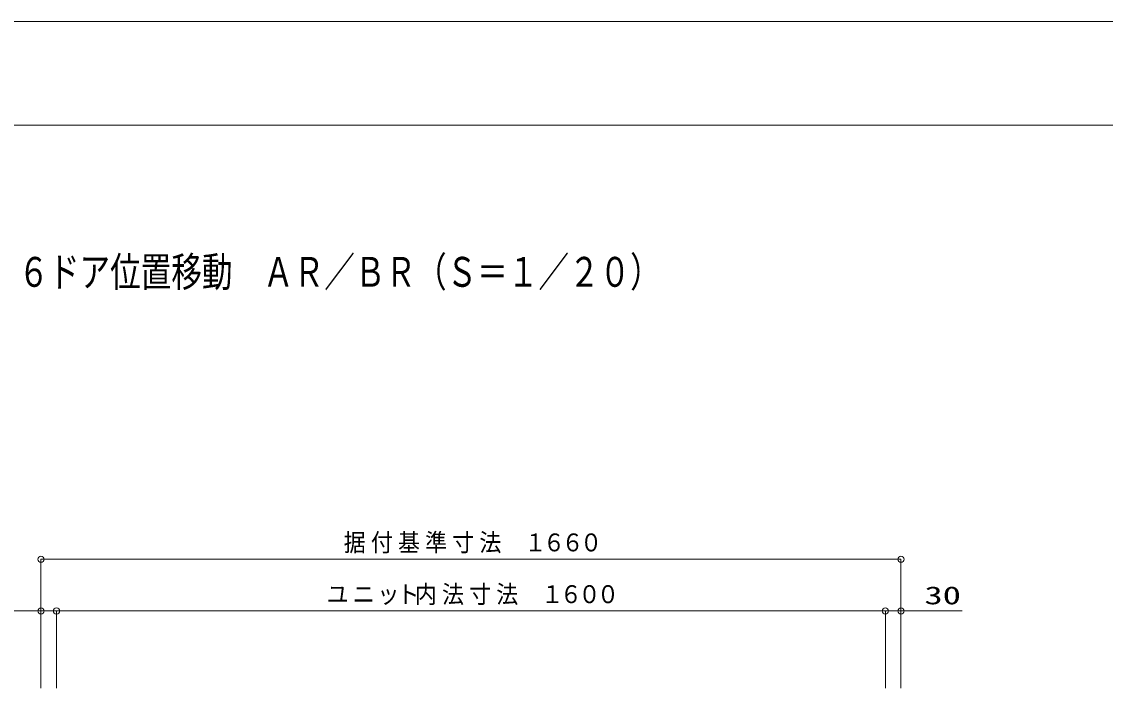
# Model space of a CAD drawing. Units: millimetres on the paper. Extents: x -305 to 305, y -152 to 152.
# Drawn here: x -246.8 to -142.2, y 82.8 to 148.5 of the extents above; entities that cross this region are included whole.
import ezdxf
from ezdxf.enums import TextEntityAlignment as Align

# ---------------------------------------------------------------- set-up
doc = ezdxf.new("R2010")
doc.units = ezdxf.units.MM
for name, color, linetype, lineweight in [('0-0_0', 7, 'Continuous', 9), ('0-1_VIEW0001', 7, 'Continuous', 9), ('0-3_図面枠', 3, 'Continuous', 9), ('0-4_DEFPOINTS', 7, 'Continuous', 9)]:
    doc.layers.add(name, color=color, linetype=linetype, lineweight=lineweight)
doc.styles.add('ＭＳ ゴシック', font='')
doc.styles.get('ＭＳ ゴシック').set_extended_font_data('MS Gothic')

# ---------------------------------------------------------------- blocks, each defined once
blk = doc.blocks.new('_ORIGIN')
at = {"layer": '0-0_0'}
blk.add_line((0, 0), (-1, 0), dxfattribs=at)
blk.add_circle((0, 0), 0.5, dxfattribs=at)

msp = doc.modelspace()

# ---------------------------------------------------------------- linework, layer by layer
at = {"layer": '0-1_VIEW0001'}
for p, q in [((-244.934, 84.113), (-244.934, 96.573)), ((-244.334, 96.573), (-162.534, 96.573)), ((-161.934, 84.113), (-161.934, 96.573)), ((-245.534, 91.573), (-246.134, 91.573)), ((-243.434, 91.573), (-244.934, 91.573)), ((-243.434, 84.113), (-243.434, 91.573)), ((-164.034, 91.573), (-242.834, 91.573)), ((-242.834, 91.573), (-242.234, 91.573)), ((-164.034, 91.573), (-164.634, 91.573)), ((-163.434, 84.113), (-163.434, 91.575)), ((-163.434, 84.113), (-163.434, 91.573)), ((-161.934, 91.573), (-163.434, 91.573)), ((-161.934, 84.113), (-161.934, 91.575)), ((-161.934, 91.573), (-156.032, 91.573)), ((-161.334, 91.573), (-160.734, 91.573))]:
    msp.add_line(p, q, dxfattribs=at)
msp.add_lwpolyline([(-244.934, 84.113), (-244.934, 91.573), (-250.971, 91.573)], dxfattribs=at)
at = {"layer": '0-3_図面枠'}
msp.add_lwpolyline([(-291.017, -138.498), (108.983, -138.498), (108.983, 138.502), (-291.017, 138.502)], close=True, dxfattribs=at)
at = {"layer": '0-4_DEFPOINTS'}
msp.add_line((118.983, 148.502), (-301.017, 148.502), dxfattribs=at)

# ---------------------------------------------------------------- block references
at = {"layer": '0-1_VIEW0001', "xscale": 0.6, "yscale": 0.6, "rotation": 180}
for p in [(-244.934, 96.573), (-243.434, 91.573), (-243.434, 91.573), (-161.934, 91.573)]:
    msp.add_blockref('_ORIGIN', p, dxfattribs=at)
at = {"layer": '0-1_VIEW0001', "xscale": 0.6, "yscale": 0.6}
for p in [(-161.934, 96.573), (-244.934, 91.573), (-163.434, 91.573), (-163.434, 91.573)]:
    msp.add_blockref('_ORIGIN', p, dxfattribs=at)

# ---------------------------------------------------------------- texts
at = {"layer": '0-0_0', "style": 'ＭＳ ゴシック', "width": 0.75}
msp.add_text('■平面図\u3000１２１６ドア位置移動\u3000ＡＲ／ＢＲ（Ｓ＝１／２０）', height=2.886, dxfattribs=at).set_placement((-270.735, 122.023), align=Align.BOTTOM_LEFT)
at = {"layer": '0-1_VIEW0001', "style": 'ＭＳ ゴシック'}
for s, width, p in [('据', 0.9, (-215.712, 96.812)), ('付', 0.9, (-213.095, 96.812)), ('基', 0.9, (-210.478, 96.812)), ('準', 0.9, (-207.86, 96.812)), ('寸', 0.9, (-205.243, 96.812)), ('法', 0.9, (-202.626, 96.812)), ('１', 0.9, (-198.27, 96.812)), ('６', 0.9, (-196.481, 96.812)), ('６', 0.9, (-194.692, 96.812)), ('０', 0.9, (-192.902, 96.812)), ('ト', 0.9, (-210.544, 91.812)), ('内', 0.9, (-208.847, 91.812)), ('法', 0.9, (-206.229, 91.812)), ('寸', 0.9, (-203.612, 91.812)), ('法', 0.9, (-200.995, 91.812)), ('ユ', 0.9, (-217.362, 91.812)), ('ニ', 0.9, (-214.848, 91.812)), ('ッ', 0.9, (-212.466, 91.812)), ('１', 0.9, (-196.639, 91.812)), ('６', 0.9, (-194.85, 91.812)), ('０', 0.9, (-193.061, 91.812)), ('０', 0.9, (-191.271, 91.812)), ('30', 1.5, (-159.674, 91.698))]:
    msp.add_text(s, height=1.73, dxfattribs=dict(at, width=width)).set_placement(p, align=Align.BOTTOM_LEFT)

doc.saveas('drawing.dxf')
